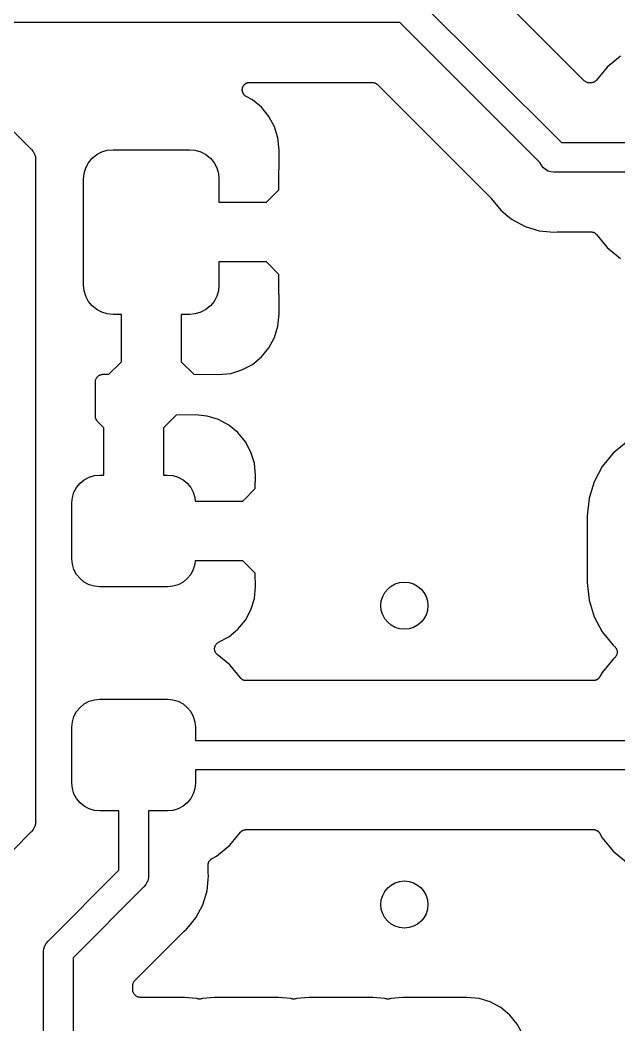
# Model space of a CAD drawing. Extents: x 1 to 139, y -76 to -1.
# Drawn here: x 50.08 to 55.16, y -61.98 to -53.44 of the extents above; entities that cross this region are included whole.
import ezdxf

# ---------------------------------------------------------------- set-up
doc = ezdxf.new("R2010")
doc.units = 0
doc.header["$MEASUREMENT"] = 0
doc.layers.add('BLACK', color=7, linetype='CONTINUOUS')

msp = doc.modelspace()

# ---------------------------------------------------------------- linework, layer by layer
at = {"layer": 'BLACK', "linetype": 'CONTINUOUS'}
for p, q in [((54.8676, -53.9584), (53.8258, -52.9166)), ((53.4467, -53.256), (54.6758, -54.485)), ((53.3022, -53.465), (22.9222, -53.465)), ((54.4934, -54.6562), (53.3022, -53.465)), ((55.177, -53.7506), (55.0636, -53.8436)), ((55.0636, -53.8436), (54.9732, -53.9538)), ((54.8721, -53.9621), (54.8676, -53.9584)), ((54.8766, -53.9659), (54.8721, -53.9621)), ((54.8769, -53.9661), (54.8766, -53.9659)), ((54.8772, -53.9663), (54.8769, -53.9661)), ((54.8824, -53.9691), (54.8772, -53.9663)), ((54.8875, -53.9719), (54.8824, -53.9691)), ((54.9534, -53.9699), (54.9508, -53.9709)), ((54.9562, -53.968), (54.9534, -53.9699)), ((54.9593, -53.9664), (54.9562, -53.968)), ((54.9614, -53.9646), (54.9593, -53.9664)), ((54.9638, -53.9631), (54.9614, -53.9646)), ((54.9662, -53.9607), (54.9638, -53.9631)), ((54.9689, -53.9586), (54.9662, -53.9607)), ((54.9706, -53.9564), (54.9689, -53.9586)), ((54.9726, -53.9545), (54.9706, -53.9564)), ((54.9732, -53.9538), (54.9726, -53.9545)), ((51.9625, -54.0361), (51.9629, -54.0329)), ((51.9628, -54.0391), (51.9625, -54.0361)), ((51.9628, -54.0421), (51.9628, -54.0391)), ((51.9634, -54.0452), (51.9628, -54.0421)), ((51.9629, -54.0297), (51.9635, -54.0267)), ((51.9629, -54.0329), (51.9629, -54.0297)), ((51.9636, -54.0484), (51.9634, -54.0452)), ((51.9635, -54.0267), (51.9638, -54.0237)), ((51.9645, -54.0513), (51.9636, -54.0484)), ((51.9638, -54.0237), (51.9648, -54.0207)), ((51.9651, -54.0543), (51.9645, -54.0513)), ((51.9648, -54.0207), (51.9654, -54.0176)), ((51.9662, -54.0572), (51.9651, -54.0543)), ((51.9654, -54.0176), (51.9666, -54.0148)), ((51.9666, -54.0148), (51.9675, -54.0119)), ((51.9675, -54.0119), (51.969, -54.0091)), ((51.969, -54.0091), (51.9702, -54.0062)), ((51.9702, -54.0062), (51.9719, -54.0037)), ((51.9719, -54.0037), (51.9734, -54.001)), ((51.9734, -54.001), (51.9754, -53.9985)), ((51.9754, -53.9985), (51.9772, -53.9959)), ((51.9772, -53.9959), (51.9793, -53.9938)), ((51.9793, -53.9938), (51.9813, -53.9914)), ((51.9813, -53.9914), (51.9837, -53.9894)), ((51.9837, -53.9894), (51.986, -53.9872)), ((51.986, -53.9872), (51.9885, -53.9855)), ((51.9885, -53.9855), (51.9909, -53.9836)), ((51.9909, -53.9836), (51.9937, -53.9821)), ((51.9937, -53.9821), (51.9963, -53.9804)), ((51.9963, -53.9804), (51.9991, -53.9792)), ((51.9991, -53.9792), (52.0018, -53.9778)), ((52.0018, -53.9778), (52.0049, -53.9769)), ((52.0049, -53.9769), (52.0078, -53.9757)), ((52.0078, -53.9757), (52.0108, -53.9751)), ((52.0108, -53.9751), (52.0137, -53.9742)), ((52.0137, -53.9742), (52.0168, -53.9739)), ((52.0168, -53.9739), (52.02, -53.9733)), ((52.02, -53.9733), (52.023, -53.9733)), ((52.023, -53.9733), (52.026, -53.973)), ((52.026, -53.973), (53.0655, -53.973)), ((53.0655, -53.973), (53.0657, -53.973)), ((53.0657, -53.973), (53.0657, -53.973)), ((53.0657, -53.973), (53.0657, -53.973)), ((53.0657, -53.973), (53.0664, -53.973)), ((53.0664, -53.973), (53.0722, -53.9737)), ((53.0722, -53.9737), (53.0781, -53.9743)), ((53.0781, -53.9743), (53.0784, -53.9744)), ((53.0784, -53.9744), (53.0787, -53.9744)), ((53.0787, -53.9744), (53.0843, -53.9762)), ((53.0843, -53.9762), (53.0899, -53.9779)), ((53.0899, -53.9779), (53.0902, -53.978)), ((53.0902, -53.978), (53.0905, -53.9781)), ((53.0905, -53.9781), (53.0956, -53.9809)), ((53.0956, -53.9809), (53.1008, -53.9837)), ((53.1008, -53.9837), (53.1011, -53.9839)), ((53.1011, -53.9839), (53.1014, -53.9841)), ((53.1014, -53.9841), (53.1059, -53.9879)), ((53.1059, -53.9879), (53.1104, -53.9916)), ((53.1104, -53.9916), (54.0741, -54.9553)), ((54.8878, -53.972), (54.8875, -53.9719)), ((54.8881, -53.9721), (54.8878, -53.972)), ((54.8937, -53.9738), (54.8881, -53.9721)), ((54.8993, -53.9756), (54.8937, -53.9738)), ((54.8996, -53.9756), (54.8993, -53.9756)), ((54.8999, -53.9757), (54.8996, -53.9756)), ((54.9058, -53.9763), (54.8999, -53.9757)), ((54.9116, -53.977), (54.9058, -53.9763)), ((54.9123, -53.977), (54.9116, -53.977)), ((54.9125, -53.977), (54.9123, -53.977)), ((54.9123, -53.977), (54.9123, -53.977)), ((54.9123, -53.977), (54.9123, -53.977)), ((54.9241, -53.977), (54.9125, -53.977)), ((54.9269, -53.9767), (54.9241, -53.977)), ((54.9297, -53.9768), (54.9269, -53.9767)), ((54.933, -53.9761), (54.9297, -53.9768)), ((54.9364, -53.9758), (54.933, -53.9761)), ((54.9391, -53.975), (54.9364, -53.9758)), ((54.9419, -53.9745), (54.9391, -53.975)), ((54.945, -53.9732), (54.9419, -53.9745)), ((54.9483, -53.9722), (54.945, -53.9732)), ((54.9508, -53.9709), (54.9483, -53.9722)), ((51.9671, -54.0603), (51.9662, -54.0572)), ((51.9685, -54.063), (51.9671, -54.0603)), ((51.9697, -54.0658), (51.9685, -54.063)), ((51.9714, -54.0685), (51.9697, -54.0658)), ((51.9729, -54.0713), (51.9714, -54.0685)), ((51.9748, -54.0736), (51.9729, -54.0713)), ((51.9764, -54.0762), (51.9748, -54.0736)), ((51.9787, -54.0784), (51.9764, -54.0762)), ((51.9806, -54.0809), (51.9787, -54.0784)), ((51.983, -54.0829), (51.9806, -54.0809)), ((51.9851, -54.0851), (51.983, -54.0829)), ((51.9877, -54.0869), (51.9851, -54.0851)), ((51.9901, -54.0889), (51.9877, -54.0869)), ((51.9928, -54.0904), (51.9901, -54.0889)), ((51.9953, -54.0921), (51.9928, -54.0904)), ((51.9961, -54.0925), (51.9953, -54.0921)), ((52.0486, -54.1206), (51.9961, -54.0925)), ((52.1259, -54.1841), (52.0486, -54.1206)), ((49.7993, -54.1705), (50.1665, -54.5376)), ((52.1894, -54.2614), (52.1259, -54.1841)), ((52.2366, -54.3497), (52.1894, -54.2614)), ((52.2657, -54.4454), (52.2366, -54.3497)), ((52.2757, -54.5479), (52.2657, -54.4454)), ((50.1665, -54.5376), (50.1712, -54.5415)), ((50.1712, -54.5415), (50.1751, -54.5462)), ((50.1751, -54.5462), (50.1751, -54.5462)), ((50.1751, -54.5462), (50.1835, -54.5565)), ((50.1835, -54.5565), (50.1868, -54.5605)), ((50.1868, -54.5605), (50.1984, -54.5822)), ((50.7261, -54.5871), (50.7693, -54.564)), ((50.7693, -54.564), (50.8162, -54.5498)), ((50.8162, -54.5498), (50.865, -54.545)), ((50.865, -54.545), (51.515, -54.545)), ((51.515, -54.545), (51.5638, -54.5498)), ((51.5638, -54.5498), (51.6107, -54.564)), ((51.6107, -54.564), (51.6539, -54.5871)), ((52.2732, -54.8851), (52.2757, -54.5479)), ((54.6758, -54.485), (55.355, -54.485)), ((50.1984, -54.5822), (50.2056, -54.6058)), ((50.2056, -54.6058), (50.2074, -54.6242)), ((50.2074, -54.6242), (50.2074, -54.6242)), ((50.2074, -54.6242), (50.208, -54.6303)), ((50.208, -54.6303), (50.2074, -54.6364)), ((50.2074, -54.6364), (50.2074, -60.2465)), ((50.6571, -54.6561), (50.6882, -54.6182)), ((50.6882, -54.6182), (50.7261, -54.5871)), ((51.6539, -54.5871), (51.6918, -54.6182)), ((51.6918, -54.6182), (51.7229, -54.6561)), ((50.6198, -54.7462), (50.634, -54.6993)), ((50.634, -54.6993), (50.6571, -54.6561)), ((51.7229, -54.6561), (51.746, -54.6993)), ((51.746, -54.6993), (51.7602, -54.7462)), ((54.494, -54.6581), (54.4934, -54.6562)), ((54.5013, -54.6719), (54.494, -54.6581)), ((54.5056, -54.6798), (54.5013, -54.6719)), ((54.5212, -54.6988), (54.5056, -54.6798)), ((54.5402, -54.7144), (54.5212, -54.6988)), ((54.5619, -54.726), (54.5402, -54.7144)), ((54.5855, -54.7332), (54.5619, -54.726)), ((54.61, -54.7356), (54.5855, -54.7332)), ((54.6161, -54.735), (54.61, -54.7356)), ((55.355, -54.735), (54.6161, -54.735)), ((50.615, -54.795), (50.6198, -54.7462)), ((50.615, -55.695), (50.615, -54.795)), ((51.7602, -54.7462), (51.765, -54.795)), ((51.765, -54.795), (51.765, -54.991)), ((52.1673, -54.991), (52.2732, -54.8851)), ((51.765, -54.991), (52.1673, -54.991)), ((54.0741, -54.9553), (54.0748, -54.956)), ((54.0748, -54.956), (54.0764, -54.9581)), ((54.0764, -54.9581), (54.0783, -54.9599)), ((54.0783, -54.9599), (54.1602, -55.0598)), ((54.1602, -55.0598), (54.2203, -55.1091)), ((54.2203, -55.1091), (54.2566, -55.1389)), ((54.2566, -55.1389), (54.3666, -55.1976)), ((54.3666, -55.1976), (54.4859, -55.2338)), ((54.4859, -55.2338), (54.61, -55.2461)), ((54.61, -55.2461), (54.638, -55.2433)), ((54.638, -55.2433), (54.6389, -55.2432)), ((54.6389, -55.2432), (54.6415, -55.2433)), ((54.6415, -55.2433), (54.6442, -55.243)), ((54.6442, -55.243), (54.9241, -55.243)), ((54.9241, -55.243), (54.925, -55.243)), ((54.925, -55.243), (54.9278, -55.2433)), ((54.9278, -55.2433), (54.9306, -55.2433)), ((54.9306, -55.2433), (54.9339, -55.244)), ((54.9339, -55.244), (54.9373, -55.2444)), ((54.9373, -55.2444), (54.94, -55.2452)), ((54.94, -55.2452), (54.9427, -55.2458)), ((54.9427, -55.2458), (54.9459, -55.2471)), ((54.9459, -55.2471), (54.9491, -55.2481)), ((54.9491, -55.2481), (54.9516, -55.2495)), ((54.9516, -55.2495), (54.9541, -55.2505)), ((54.9541, -55.2505), (54.957, -55.2525)), ((54.957, -55.2525), (54.96, -55.2541)), ((54.96, -55.2541), (54.9621, -55.2559)), ((54.9621, -55.2559), (54.9644, -55.2574)), ((54.9644, -55.2574), (54.9669, -55.2599)), ((54.9669, -55.2599), (54.9695, -55.2621)), ((54.9695, -55.2621), (54.9712, -55.2642)), ((54.9712, -55.2642), (54.9732, -55.2662)), ((54.9732, -55.2662), (55.0636, -55.3764)), ((55.0636, -55.3764), (55.177, -55.4694)), ((51.765, -55.499), (51.765, -55.695)), ((52.1673, -55.499), (51.765, -55.499)), ((52.2732, -55.6049), (52.1673, -55.499)), ((52.2757, -55.9421), (52.2732, -55.6049)), ((50.6198, -55.7438), (50.615, -55.695)), ((50.634, -55.7907), (50.6198, -55.7438)), ((51.7602, -55.7438), (51.746, -55.7907)), ((51.765, -55.695), (51.7602, -55.7438)), ((50.6571, -55.8339), (50.634, -55.7907)), ((50.6882, -55.8718), (50.6571, -55.8339)), ((51.7229, -55.8339), (51.6918, -55.8718)), ((51.746, -55.7907), (51.7229, -55.8339)), ((50.7261, -55.9029), (50.6882, -55.8718)), ((50.7693, -55.926), (50.7261, -55.9029)), ((50.8162, -55.9402), (50.7693, -55.926)), ((51.6107, -55.926), (51.5638, -55.9402)), ((51.6539, -55.9029), (51.6107, -55.926)), ((51.6918, -55.8718), (51.6539, -55.9029)), ((50.865, -55.945), (50.8162, -55.9402)), ((50.936, -55.945), (50.865, -55.945)), ((50.936, -56.3473), (50.936, -55.945)), ((51.515, -55.945), (51.444, -55.945)), ((51.444, -55.945), (51.444, -56.3473)), ((51.5638, -55.9402), (51.515, -55.945)), ((52.2657, -56.0446), (52.2757, -55.9421)), ((52.2366, -56.1403), (52.2657, -56.0446)), ((52.1894, -56.2286), (52.2366, -56.1403)), ((52.1259, -56.3059), (52.1894, -56.2286)), ((50.83, -56.4533), (50.936, -56.3473)), ((51.444, -56.3473), (51.55, -56.4533)), ((52.0486, -56.3694), (52.1259, -56.3059)), ((51.7622, -56.4557), (51.8646, -56.4457)), ((51.8646, -56.4457), (51.9603, -56.4166)), ((51.9603, -56.4166), (52.0486, -56.3694)), ((50.7154, -56.5165), (50.716, -56.5109)), ((50.7154, -56.5174), (50.7154, -56.5165)), ((50.7154, -56.8108), (50.7154, -56.5174)), ((50.716, -56.5109), (50.7166, -56.5053)), ((50.7166, -56.5053), (50.7167, -56.5048)), ((50.7167, -56.5048), (50.7168, -56.5042)), ((50.7168, -56.5042), (50.7185, -56.4989)), ((50.7185, -56.4989), (50.7201, -56.4935)), ((50.7201, -56.4935), (50.7204, -56.4929)), ((50.7204, -56.4929), (50.7205, -56.4924)), ((50.7205, -56.4924), (50.7232, -56.4875)), ((50.7232, -56.4875), (50.7259, -56.4825)), ((50.7259, -56.4825), (50.7262, -56.482)), ((50.7262, -56.482), (50.7265, -56.4815)), ((50.7265, -56.4815), (50.7301, -56.4772)), ((50.7301, -56.4772), (50.7336, -56.4728)), ((50.7336, -56.4728), (50.7341, -56.4725)), ((50.7341, -56.4725), (50.7345, -56.472)), ((50.7345, -56.472), (50.7389, -56.4685)), ((50.7389, -56.4685), (50.7432, -56.4649)), ((50.7432, -56.4649), (50.7437, -56.4646)), ((50.7437, -56.4646), (50.7441, -56.4643)), ((50.7441, -56.4643), (50.7491, -56.4616)), ((50.7491, -56.4616), (50.754, -56.459)), ((50.754, -56.459), (50.7546, -56.4588)), ((50.7546, -56.4588), (50.7551, -56.4585)), ((50.7551, -56.4585), (50.7605, -56.4569)), ((50.7605, -56.4569), (50.7659, -56.4552)), ((50.7659, -56.4552), (50.7664, -56.4552)), ((50.7664, -56.4552), (50.767, -56.455)), ((50.767, -56.455), (50.7726, -56.4545)), ((50.7726, -56.4545), (50.7782, -56.4539)), ((50.7782, -56.4539), (50.83, -56.4533)), ((51.55, -56.4533), (51.7622, -56.4557)), ((50.716, -56.8166), (50.7154, -56.8108)), ((50.7165, -56.8225), (50.716, -56.8166)), ((50.7166, -56.8228), (50.7165, -56.8225)), ((50.7166, -56.8231), (50.7166, -56.8228)), ((50.7183, -56.8287), (50.7166, -56.8231)), ((50.7199, -56.8344), (50.7183, -56.8287)), ((50.7201, -56.8347), (50.7199, -56.8344)), ((50.7202, -56.835), (50.7201, -56.8347)), ((50.7229, -56.8401), (50.7202, -56.835)), ((50.7256, -56.8454), (50.7229, -56.8401)), ((50.7259, -56.8456), (50.7256, -56.8454)), ((50.726, -56.8459), (50.7259, -56.8456)), ((50.7297, -56.8504), (50.726, -56.8459)), ((50.7334, -56.855), (50.7297, -56.8504)), ((50.7338, -56.8555), (50.7334, -56.855)), ((50.7339, -56.8555), (50.7338, -56.8555)), ((50.7338, -56.8555), (50.7338, -56.8555)), ((50.734, -56.8557), (50.7339, -56.8555)), ((50.786, -56.9077), (50.734, -56.8557)), ((51.4001, -56.8016), (51.294, -56.9077)), ((51.5623, -56.7993), (51.4001, -56.8016)), ((51.6646, -56.8093), (51.5623, -56.7993)), ((51.7603, -56.8384), (51.6646, -56.8093)), ((51.8486, -56.8856), (51.7603, -56.8384)), ((50.786, -57.31), (50.786, -56.9077)), ((51.294, -56.9077), (51.294, -57.31)), ((51.9259, -56.9491), (51.8486, -56.8856)), ((51.9894, -57.0264), (51.9259, -56.9491)), ((52.0366, -57.1147), (51.9894, -57.0264)), ((55.227, -57.0306), (55.1136, -57.1236)), ((52.0656, -57.2104), (52.0366, -57.1147)), ((55.1136, -57.1236), (55.0206, -57.237)), ((52.0757, -57.3125), (52.0656, -57.2104)), ((55.0206, -57.237), (54.9515, -57.3663)), ((50.555, -57.4156), (50.5846, -57.3796)), ((50.5846, -57.3796), (50.6206, -57.35)), ((50.6206, -57.35), (50.6616, -57.3281)), ((50.6616, -57.3281), (50.7062, -57.3146)), ((50.7062, -57.3146), (50.7525, -57.31)), ((50.7525, -57.31), (50.786, -57.31)), ((51.294, -57.31), (51.3275, -57.31)), ((51.3275, -57.31), (51.3738, -57.3146)), ((51.3738, -57.3146), (51.4184, -57.3281)), ((51.4184, -57.3281), (51.4594, -57.35)), ((51.4594, -57.35), (51.4954, -57.3796)), ((51.4954, -57.3796), (51.525, -57.4156)), ((52.0735, -57.4248), (52.0757, -57.3125)), ((54.9515, -57.3663), (54.9089, -57.5066)), ((50.5196, -57.5012), (50.5331, -57.4566)), ((50.5331, -57.4566), (50.555, -57.4156)), ((51.525, -57.4156), (51.5469, -57.4566)), ((51.5469, -57.4566), (51.5604, -57.5012)), ((51.9673, -57.531), (52.0735, -57.4248)), ((50.515, -57.5475), (50.5196, -57.5012)), ((50.515, -58.0225), (50.515, -57.5475)), ((51.5604, -57.5012), (51.5634, -57.531)), ((51.5634, -57.531), (51.9673, -57.531)), ((54.9089, -57.5066), (54.8942, -57.6556)), ((54.8942, -57.6556), (54.8942, -58.2244)), ((50.5196, -58.0688), (50.515, -58.0225)), ((50.5331, -58.1134), (50.5196, -58.0688)), ((51.5604, -58.0688), (51.5469, -58.1134)), ((51.5634, -58.039), (51.5604, -58.0688)), ((51.9673, -58.039), (51.5634, -58.039)), ((52.0735, -58.1452), (51.9673, -58.039)), ((50.555, -58.1544), (50.5331, -58.1134)), ((50.5846, -58.1904), (50.555, -58.1544)), ((51.525, -58.1544), (51.4954, -58.1904)), ((51.5469, -58.1134), (51.525, -58.1544)), ((52.0757, -58.2575), (52.0735, -58.1452)), ((50.6206, -58.22), (50.5846, -58.1904)), ((50.6616, -58.2419), (50.6206, -58.22)), ((51.4594, -58.22), (51.4184, -58.2419)), ((51.4954, -58.1904), (51.4594, -58.22)), ((54.8942, -58.2244), (54.9089, -58.3734)), ((50.7062, -58.2554), (50.6616, -58.2419)), ((50.7525, -58.26), (50.7062, -58.2554)), ((51.3275, -58.26), (50.7525, -58.26)), ((51.3738, -58.2554), (51.3275, -58.26)), ((51.4184, -58.2419), (51.3738, -58.2554)), ((52.0656, -58.3596), (52.0757, -58.2575)), ((52.0366, -58.4553), (52.0656, -58.3596)), ((54.9089, -58.3734), (54.9515, -58.5137)), ((51.9894, -58.5436), (52.0366, -58.4553)), ((51.9259, -58.6209), (51.9894, -58.5436)), ((54.9515, -58.5137), (55.0206, -58.643)), ((51.8486, -58.6844), (51.9259, -58.6209)), ((55.0206, -58.643), (55.1136, -58.7564)), ((51.7348, -58.7571), (51.7382, -58.7521)), ((51.7382, -58.7521), (51.7415, -58.7471)), ((51.7415, -58.7471), (51.7417, -58.747)), ((51.7417, -58.747), (51.7418, -58.7468)), ((51.7418, -58.7468), (51.746, -58.7427)), ((51.746, -58.7427), (51.7503, -58.7383)), ((51.7503, -58.7383), (51.7505, -58.7382)), ((51.7505, -58.7382), (51.7506, -58.7381)), ((51.7506, -58.7381), (51.7555, -58.7349)), ((51.7555, -58.7349), (51.7606, -58.7314)), ((51.7606, -58.7314), (51.8486, -58.6844)), ((51.7273, -58.793), (51.7274, -58.7869)), ((51.7273, -58.7932), (51.7273, -58.793)), ((51.7273, -58.7933), (51.7273, -58.7932)), ((51.7285, -58.7992), (51.7273, -58.7933)), ((51.7274, -58.7806), (51.7287, -58.7747)), ((51.7274, -58.7808), (51.7274, -58.7806)), ((51.7274, -58.7809), (51.7274, -58.7808)), ((51.7274, -58.7869), (51.7274, -58.7809)), ((51.7296, -58.8052), (51.7285, -58.7992)), ((51.7287, -58.7747), (51.7299, -58.7688)), ((51.7297, -58.8053), (51.7296, -58.8052)), ((51.7297, -58.8055), (51.7297, -58.8053)), ((51.7319, -58.811), (51.7297, -58.8055)), ((51.7299, -58.7687), (51.73, -58.7685)), ((51.7299, -58.7688), (51.7299, -58.7687)), ((51.73, -58.7685), (51.7323, -58.7629)), ((51.7342, -58.8167), (51.7319, -58.811)), ((51.7323, -58.7629), (51.7346, -58.7574)), ((51.7343, -58.8168), (51.7342, -58.8167)), ((51.7344, -58.817), (51.7343, -58.8168)), ((51.7377, -58.822), (51.7344, -58.817)), ((51.7346, -58.7574), (51.7347, -58.7572)), ((51.7347, -58.7572), (51.7348, -58.7571)), ((51.741, -58.8271), (51.7377, -58.822)), ((51.7411, -58.8272), (51.741, -58.8271)), ((51.7412, -58.8273), (51.7411, -58.8272)), ((51.7454, -58.8316), (51.7412, -58.8273)), ((51.7496, -58.836), (51.7454, -58.8316)), ((51.7498, -58.8362), (51.7496, -58.836)), ((51.7499, -58.8362), (51.7498, -58.8362)), ((51.7503, -58.8365), (51.7499, -58.8362)), ((51.7499, -58.8362), (51.7499, -58.8362)), ((51.8564, -58.9236), (51.7503, -58.8365)), ((55.1136, -58.7564), (55.1252, -58.7659)), ((55.1252, -58.7659), (55.1256, -58.7662)), ((55.1256, -58.7662), (55.1256, -58.7662)), ((55.1256, -58.7662), (55.1256, -58.7662)), ((55.1256, -58.7662), (55.1259, -58.7665)), ((55.1259, -58.7665), (55.1301, -58.7708)), ((55.1301, -58.7708), (55.1343, -58.7751)), ((55.1343, -58.7751), (55.1344, -58.7752)), ((55.1344, -58.7752), (55.1345, -58.7754)), ((55.1345, -58.7754), (55.1378, -58.7803)), ((55.1378, -58.7803), (55.1411, -58.7854)), ((55.1411, -58.7854), (55.1412, -58.7856)), ((55.1412, -58.7856), (55.1413, -58.7858)), ((55.1413, -58.7858), (55.1435, -58.7913)), ((55.1455, -58.834), (55.1432, -58.8395)), ((55.1435, -58.7913), (55.1458, -58.7969)), ((55.1456, -58.8338), (55.1455, -58.834)), ((55.1457, -58.8336), (55.1456, -58.8338)), ((55.1468, -58.8278), (55.1457, -58.8336)), ((55.1458, -58.7969), (55.1458, -58.7971)), ((55.1458, -58.7971), (55.1459, -58.7973)), ((55.1459, -58.7973), (55.147, -58.8031)), ((55.1481, -58.8218), (55.1468, -58.8278)), ((55.147, -58.8031), (55.1482, -58.8091)), ((55.1482, -58.8094), (55.1481, -58.8155)), ((55.1481, -58.8155), (55.1481, -58.8214)), ((55.1481, -58.8214), (55.1481, -58.8216)), ((55.1481, -58.8216), (55.1481, -58.8218)), ((55.1482, -58.8091), (55.1482, -58.8092)), ((55.1482, -58.8092), (55.1482, -58.8094)), ((55.1136, -58.8736), (55.0206, -58.987)), ((55.1252, -58.8641), (55.1136, -58.8736)), ((55.1295, -58.8598), (55.1252, -58.8641)), ((55.1337, -58.8556), (55.1295, -58.8598)), ((55.1339, -58.8555), (55.1337, -58.8556)), ((55.134, -58.8553), (55.1339, -58.8555)), ((55.1374, -58.8503), (55.134, -58.8553)), ((55.1407, -58.8454), (55.1374, -58.8503)), ((55.1408, -58.8452), (55.1407, -58.8454)), ((55.1409, -58.845), (55.1408, -58.8452)), ((55.1432, -58.8395), (55.1409, -58.845)), ((51.9468, -59.0338), (51.8564, -58.9236)), ((55.0206, -58.987), (55.0011, -59.0234)), ((51.9488, -59.0358), (51.9468, -59.0338)), ((51.9505, -59.0379), (51.9488, -59.0358)), ((51.9531, -59.0401), (51.9505, -59.0379)), ((51.9556, -59.0426), (51.9531, -59.0401)), ((51.9579, -59.0441), (51.9556, -59.0426)), ((51.96, -59.0459), (51.9579, -59.0441)), ((51.963, -59.0475), (51.96, -59.0459)), ((51.9659, -59.0495), (51.963, -59.0475)), ((51.9684, -59.0505), (51.9659, -59.0495)), ((51.9709, -59.0519), (51.9684, -59.0505)), ((51.9741, -59.0529), (51.9709, -59.0519)), ((51.9773, -59.0542), (51.9741, -59.0529)), ((51.98, -59.0548), (51.9773, -59.0542)), ((51.9827, -59.0556), (51.98, -59.0548)), ((51.9861, -59.056), (51.9827, -59.0556)), ((51.9894, -59.0567), (51.9861, -59.056)), ((51.9922, -59.0567), (51.9894, -59.0567)), ((51.995, -59.057), (51.9922, -59.0567)), ((51.9959, -59.057), (51.995, -59.057)), ((54.9451, -59.057), (51.9959, -59.057)), ((54.9479, -59.0567), (54.9451, -59.057)), ((54.9507, -59.0568), (54.9479, -59.0567)), ((54.954, -59.0561), (54.9507, -59.0568)), ((54.9574, -59.0558), (54.954, -59.0561)), ((54.9601, -59.055), (54.9574, -59.0558)), ((54.9629, -59.0545), (54.9601, -59.055)), ((54.966, -59.0532), (54.9629, -59.0545)), ((54.9693, -59.0522), (54.966, -59.0532)), ((54.9718, -59.0509), (54.9693, -59.0522)), ((54.9744, -59.0498), (54.9718, -59.0509)), ((54.9772, -59.048), (54.9744, -59.0498)), ((54.9802, -59.0464), (54.9772, -59.048)), ((54.9824, -59.0446), (54.9802, -59.0464)), ((54.9848, -59.0431), (54.9824, -59.0446)), ((54.9872, -59.0407), (54.9848, -59.0431)), ((54.9898, -59.0386), (54.9872, -59.0407)), ((54.9916, -59.0364), (54.9898, -59.0386)), ((54.9937, -59.0344), (54.9916, -59.0364)), ((54.9956, -59.0316), (54.9937, -59.0344)), ((54.9977, -59.029), (54.9956, -59.0316)), ((54.9991, -59.0265), (54.9977, -59.029)), ((55.0007, -59.0242), (54.9991, -59.0265)), ((55.0011, -59.0234), (55.0007, -59.0242)), ((50.5846, -59.2846), (50.6206, -59.255)), ((50.6206, -59.255), (50.6616, -59.2331)), ((50.6616, -59.2331), (50.7062, -59.2196)), ((50.7062, -59.2196), (50.7525, -59.215)), ((50.7525, -59.215), (51.3275, -59.215)), ((51.3275, -59.215), (51.3738, -59.2196)), ((51.3738, -59.2196), (51.4184, -59.2331)), ((51.4184, -59.2331), (51.4594, -59.255)), ((51.4594, -59.255), (51.4954, -59.2846)), ((50.5331, -59.3616), (50.555, -59.3206)), ((50.555, -59.3206), (50.5846, -59.2846)), ((51.4954, -59.2846), (51.525, -59.3206)), ((51.525, -59.3206), (51.5469, -59.3616)), ((50.515, -59.4525), (50.5196, -59.4062)), ((50.5196, -59.4062), (50.5331, -59.3616)), ((51.5469, -59.3616), (51.5604, -59.4062)), ((51.5604, -59.4062), (51.565, -59.4525)), ((50.515, -59.9275), (50.515, -59.4525)), ((51.565, -59.4525), (51.565, -59.565)), ((51.565, -59.565), (55.405, -59.565)), ((55.405, -59.815), (51.565, -59.815)), ((51.565, -59.815), (51.565, -59.9275)), ((50.5196, -59.9738), (50.515, -59.9275)), ((51.565, -59.9275), (51.5604, -59.9738)), ((50.5331, -60.0184), (50.5196, -59.9738)), ((50.555, -60.0594), (50.5331, -60.0184)), ((51.5469, -60.0184), (51.525, -60.0594)), ((51.5604, -59.9738), (51.5469, -60.0184)), ((50.5846, -60.0954), (50.555, -60.0594)), ((50.6206, -60.125), (50.5846, -60.0954)), ((51.4954, -60.0954), (51.4594, -60.125)), ((51.525, -60.0594), (51.4954, -60.0954)), ((50.6616, -60.1469), (50.6206, -60.125)), ((50.7062, -60.1604), (50.6616, -60.1469)), ((50.7525, -60.165), (50.7062, -60.1604)), ((50.915, -60.165), (50.7525, -60.165)), ((50.915, -60.6682), (50.915, -60.165)), ((51.3275, -60.165), (51.165, -60.165)), ((51.165, -60.165), (51.165, -60.7139)), ((51.3738, -60.1604), (51.3275, -60.165)), ((51.4184, -60.1469), (51.3738, -60.1604)), ((51.4594, -60.125), (51.4184, -60.1469)), ((50.2056, -60.2771), (50.1999, -60.296)), ((50.2074, -60.2587), (50.2056, -60.2771)), ((50.2074, -60.2465), (50.208, -60.2526)), ((50.208, -60.2526), (50.2074, -60.2587)), ((50.2074, -60.2587), (50.2074, -60.2587)), ((50.1665, -60.3453), (49.725, -60.7868)), ((50.1712, -60.3414), (50.1665, -60.3453)), ((50.1751, -60.3367), (50.1712, -60.3414)), ((50.1868, -60.3224), (50.1751, -60.3367)), ((50.1751, -60.3367), (50.1751, -60.3367)), ((50.1984, -60.3007), (50.1868, -60.3224)), ((50.1999, -60.296), (50.1984, -60.3007)), ((51.8564, -60.4564), (51.9468, -60.3462)), ((51.9468, -60.3462), (51.9474, -60.3455)), ((51.9474, -60.3455), (51.9494, -60.3436)), ((51.9494, -60.3436), (51.9511, -60.3414)), ((51.9511, -60.3414), (51.9538, -60.3393)), ((51.9538, -60.3393), (51.9562, -60.3369)), ((51.9562, -60.3369), (51.9586, -60.3354)), ((51.9586, -60.3354), (51.9607, -60.3336)), ((51.9607, -60.3336), (51.9638, -60.332)), ((51.9638, -60.332), (51.9666, -60.3301)), ((51.9666, -60.3301), (51.9692, -60.3291)), ((51.9692, -60.3291), (51.9717, -60.3278)), ((51.9717, -60.3278), (51.975, -60.3268)), ((51.975, -60.3268), (51.9781, -60.3255)), ((51.9781, -60.3255), (51.9809, -60.325)), ((51.9809, -60.325), (51.9836, -60.3242)), ((51.9836, -60.3242), (51.987, -60.3239)), ((51.987, -60.3239), (51.9903, -60.3232)), ((51.9903, -60.3232), (51.9931, -60.3233)), ((51.9931, -60.3233), (51.9959, -60.323)), ((51.9959, -60.323), (54.9451, -60.323)), ((54.9451, -60.323), (54.946, -60.323)), ((54.946, -60.323), (54.9488, -60.3233)), ((54.9488, -60.3233), (54.9516, -60.3233)), ((54.9516, -60.3233), (54.9549, -60.324)), ((54.9549, -60.324), (54.9583, -60.3244)), ((54.9583, -60.3244), (54.961, -60.3252)), ((54.961, -60.3252), (54.9637, -60.3258)), ((54.9637, -60.3258), (54.9669, -60.3271)), ((54.9669, -60.3271), (54.9701, -60.3281)), ((54.9701, -60.3281), (54.9726, -60.3295)), ((54.9726, -60.3295), (54.9752, -60.3306)), ((54.9752, -60.3306), (54.978, -60.3325)), ((54.978, -60.3325), (54.981, -60.3341)), ((54.981, -60.3341), (54.9831, -60.3359)), ((54.9831, -60.3359), (54.9855, -60.3375)), ((54.9855, -60.3375), (54.9879, -60.3399)), ((54.9879, -60.3399), (54.9905, -60.3421)), ((54.9905, -60.3421), (54.9922, -60.3443)), ((54.9922, -60.3443), (54.9942, -60.3463)), ((54.9942, -60.3463), (54.9961, -60.3491)), ((54.9961, -60.3491), (54.9982, -60.3517)), ((54.9982, -60.3517), (54.9995, -60.3542)), ((54.9995, -60.3542), (55.0011, -60.3566)), ((55.0011, -60.3566), (55.0206, -60.393)), ((51.743, -60.5494), (51.8564, -60.4564)), ((55.0206, -60.393), (55.1136, -60.5064)), ((55.1136, -60.5064), (55.227, -60.5994)), ((51.673, -60.624), (51.6733, -60.6212)), ((51.673, -60.6249), (51.673, -60.624)), ((51.673, -60.6858), (51.673, -60.6249)), ((51.6733, -60.6184), (51.674, -60.6151)), ((51.6733, -60.6212), (51.6733, -60.6184)), ((51.674, -60.6151), (51.6744, -60.6117)), ((51.6744, -60.6117), (51.6752, -60.609)), ((51.6752, -60.609), (51.6758, -60.6063)), ((51.6758, -60.6063), (51.6771, -60.6031)), ((51.6771, -60.6031), (51.6781, -60.5999)), ((51.6781, -60.5999), (51.6795, -60.5974)), ((51.6795, -60.5974), (51.6806, -60.5948)), ((51.6806, -60.5948), (51.6825, -60.592)), ((51.6825, -60.592), (51.6841, -60.589)), ((51.6841, -60.589), (51.6859, -60.5869)), ((51.6859, -60.5869), (51.6875, -60.5845)), ((51.6875, -60.5845), (51.6899, -60.5821)), ((51.6899, -60.5821), (51.6921, -60.5795)), ((51.6921, -60.5795), (51.6943, -60.5778)), ((51.6943, -60.5778), (51.6963, -60.5758)), ((51.6963, -60.5758), (51.6991, -60.5739)), ((51.6991, -60.5739), (51.7017, -60.5718)), ((51.7017, -60.5718), (51.7042, -60.5705)), ((51.7042, -60.5705), (51.7066, -60.5689)), ((51.7066, -60.5689), (51.743, -60.5494)), ((50.316, -61.2673), (50.915, -60.6682)), ((51.165, -60.7139), (51.1656, -60.72)), ((51.6733, -60.6884), (51.673, -60.6858)), ((51.6732, -60.6911), (51.6733, -60.6884)), ((51.6733, -60.692), (51.6732, -60.6911)), ((51.6761, -60.72), (51.6733, -60.692)), ((51.1444, -60.7898), (51.1332, -60.8035)), ((51.156, -60.7681), (51.1444, -60.7898)), ((51.1566, -60.7663), (51.156, -60.7681)), ((51.1632, -60.7445), (51.1566, -60.7663)), ((51.165, -60.7261), (51.1632, -60.7445)), ((51.1656, -60.72), (51.165, -60.7261)), ((51.165, -60.7261), (51.165, -60.7261)), ((51.6638, -60.8441), (51.6733, -60.748)), ((51.6733, -60.748), (51.6761, -60.72)), ((51.6733, -60.748), (51.6733, -60.748)), ((51.1241, -60.8127), (50.525, -61.4118)), ((51.1288, -60.8088), (51.1241, -60.8127)), ((51.1332, -60.8035), (51.1288, -60.8088)), ((51.6276, -60.9634), (51.6638, -60.8441)), ((51.5689, -61.0734), (51.6276, -60.9634)), ((51.5076, -61.148), (51.5437, -61.104)), ((51.5437, -61.104), (51.5438, -61.104)), ((51.5438, -61.104), (51.5689, -61.0734)), ((51.0516, -61.6036), (51.4634, -61.1918)), ((51.4634, -61.1918), (51.464, -61.1912)), ((51.464, -61.1912), (51.4661, -61.1895)), ((51.4661, -61.1895), (51.468, -61.1876)), ((51.468, -61.1876), (51.4898, -61.1698)), ((51.4898, -61.1698), (51.5076, -61.148)), ((51.5076, -61.148), (51.5076, -61.148)), ((50.2768, -61.3355), (50.284, -61.3119)), ((50.284, -61.3119), (50.2956, -61.2902)), ((50.2956, -61.2902), (50.3073, -61.2759)), ((50.3073, -61.2759), (50.3112, -61.2712)), ((50.3073, -61.2759), (50.3073, -61.2759)), ((50.3112, -61.2712), (50.316, -61.2673)), ((50.2744, -61.36), (50.2768, -61.3355)), ((50.275, -61.3661), (50.2744, -61.36)), ((50.275, -62.26), (50.275, -61.3661)), ((50.525, -61.4118), (50.525, -62.26)), ((51.033, -61.6476), (51.0337, -61.6418)), ((51.033, -61.6483), (51.033, -61.6476)), ((51.033, -61.6485), (51.033, -61.6483)), ((51.033, -61.6483), (51.033, -61.6483)), ((51.033, -61.6483), (51.033, -61.6483)), ((51.033, -61.6857), (51.033, -61.6485)), ((51.0337, -61.6418), (51.0343, -61.6359)), ((51.0343, -61.6359), (51.0344, -61.6356)), ((51.0344, -61.6353), (51.0362, -61.6297)), ((51.0344, -61.6356), (51.0344, -61.6353)), ((51.0362, -61.6297), (51.0379, -61.6241)), ((51.0379, -61.6241), (51.038, -61.6238)), ((51.038, -61.6238), (51.0381, -61.6235)), ((51.0381, -61.6235), (51.0409, -61.6184)), ((51.0409, -61.6184), (51.0437, -61.6132)), ((51.0437, -61.6132), (51.0439, -61.6129)), ((51.0439, -61.6129), (51.0441, -61.6126)), ((51.0441, -61.6126), (51.0479, -61.6081)), ((51.0479, -61.6081), (51.0516, -61.6036)), ((51.0336, -61.6918), (51.033, -61.6857)), ((51.0341, -61.6976), (51.0336, -61.6918)), ((51.0342, -61.6978), (51.0341, -61.6976)), ((51.0342, -61.6981), (51.0342, -61.6978)), ((51.036, -61.7038), (51.0342, -61.6981)), ((51.0376, -61.7095), (51.036, -61.7038)), ((51.0377, -61.7097), (51.0376, -61.7095)), ((51.0378, -61.7099), (51.0377, -61.7097)), ((51.0406, -61.7151), (51.0378, -61.7099)), ((51.0434, -61.7205), (51.0406, -61.7151)), ((51.0435, -61.7207), (51.0434, -61.7205)), ((51.0436, -61.7209), (51.0435, -61.7207)), ((51.0473, -61.7254), (51.0436, -61.7209)), ((51.0511, -61.7302), (51.0473, -61.7254)), ((51.0513, -61.7303), (51.0511, -61.7302)), ((51.0514, -61.7305), (51.0513, -61.7303)), ((51.056, -61.7343), (51.0514, -61.7305)), ((51.0606, -61.7381), (51.056, -61.7343)), ((51.0608, -61.7382), (51.0606, -61.7381)), ((51.061, -61.7384), (51.0608, -61.7382)), ((51.0662, -61.7412), (51.061, -61.7384)), ((51.0715, -61.7441), (51.0662, -61.7412)), ((51.0717, -61.7442), (51.0715, -61.7441)), ((51.0719, -61.7443), (51.0717, -61.7442)), ((51.0776, -61.746), (51.0719, -61.7443)), ((51.0833, -61.7478), (51.0776, -61.746)), ((51.0835, -61.7479), (51.0833, -61.7478)), ((51.0837, -61.7479), (51.0835, -61.7479)), ((51.0896, -61.7486), (51.0837, -61.7479)), ((51.0956, -61.7492), (51.0896, -61.7486)), ((51.096, -61.7492), (51.0956, -61.7492)), ((51.0961, -61.7492), (51.096, -61.7492)), ((51.0965, -61.7492), (51.0961, -61.7492)), ((51.0961, -61.7492), (51.0961, -61.7492)), ((51.4719, -61.7492), (51.0965, -61.7492)), ((51.5746, -61.7593), (51.4719, -61.7492)), ((51.5816, -61.7615), (51.5746, -61.7593)), ((51.5873, -61.7626), (51.5816, -61.7615)), ((51.593, -61.7638), (51.5873, -61.7626)), ((51.5934, -61.7638), (51.593, -61.7638)), ((51.5937, -61.7639), (51.5934, -61.7638)), ((51.5996, -61.7639), (51.5937, -61.7639)), ((51.6054, -61.764), (51.5996, -61.7639)), ((51.6058, -61.7639), (51.6054, -61.764)), ((51.6061, -61.7639), (51.6058, -61.7639)), ((51.6118, -61.7628), (51.6061, -61.7639)), ((51.6176, -61.7617), (51.6118, -61.7628)), ((51.6183, -61.7615), (51.6176, -61.7617)), ((51.6184, -61.7615), (51.6183, -61.7615)), ((51.6183, -61.7615), (51.6183, -61.7615)), ((51.6183, -61.7615), (51.6183, -61.7615)), ((51.6254, -61.7593), (51.6184, -61.7615)), ((51.7281, -61.7492), (51.6254, -61.7593)), ((52.2719, -61.7492), (51.7281, -61.7492)), ((52.3746, -61.7593), (52.2719, -61.7492)), ((52.3816, -61.7615), (52.3746, -61.7593)), ((52.3873, -61.7626), (52.3816, -61.7615)), ((52.393, -61.7638), (52.3873, -61.7626)), ((52.3934, -61.7638), (52.393, -61.7638)), ((52.3937, -61.7639), (52.3934, -61.7638)), ((52.3996, -61.7639), (52.3937, -61.7639)), ((52.4054, -61.764), (52.3996, -61.7639)), ((52.4057, -61.7639), (52.4054, -61.764)), ((52.4061, -61.7639), (52.4057, -61.7639)), ((52.4118, -61.7628), (52.4061, -61.7639)), ((52.4176, -61.7617), (52.4118, -61.7628)), ((52.4183, -61.7615), (52.4176, -61.7617)), ((52.4184, -61.7615), (52.4183, -61.7615)), ((52.4183, -61.7615), (52.4183, -61.7615)), ((52.4183, -61.7615), (52.4183, -61.7615)), ((52.4254, -61.7593), (52.4184, -61.7615)), ((52.5281, -61.7492), (52.4254, -61.7593)), ((53.0719, -61.7492), (52.5281, -61.7492)), ((53.1746, -61.7593), (53.0719, -61.7492)), ((53.1816, -61.7615), (53.1746, -61.7593)), ((53.1873, -61.7626), (53.1816, -61.7615)), ((53.193, -61.7638), (53.1873, -61.7626)), ((53.1934, -61.7638), (53.193, -61.7638)), ((53.1937, -61.7639), (53.1934, -61.7638)), ((53.1996, -61.7639), (53.1937, -61.7639)), ((53.2054, -61.764), (53.1996, -61.7639)), ((53.2057, -61.7639), (53.2054, -61.764)), ((53.2061, -61.7639), (53.2057, -61.7639)), ((53.2118, -61.7628), (53.2061, -61.7639)), ((53.2176, -61.7617), (53.2118, -61.7628)), ((53.2183, -61.7615), (53.2176, -61.7617)), ((53.2184, -61.7615), (53.2183, -61.7615)), ((53.2183, -61.7615), (53.2183, -61.7615)), ((53.2183, -61.7615), (53.2183, -61.7615)), ((53.2254, -61.7593), (53.2184, -61.7615)), ((53.3281, -61.7492), (53.2254, -61.7593)), ((53.8719, -61.7492), (53.3281, -61.7492)), ((53.9746, -61.7593), (53.8719, -61.7492)), ((54.0703, -61.7884), (53.9746, -61.7593)), ((54.1586, -61.8356), (54.0703, -61.7884)), ((54.2359, -61.8991), (54.1586, -61.8356)), ((54.2994, -61.9764), (54.2359, -61.8991)), ((54.3466, -62.0647), (54.2994, -61.9764))]:
    msp.add_line(p, q, dxfattribs=at)
at = {"layer": 'BLACK'}
for centre in [(53.34, -58.42), (53.34, -60.96)]:
    msp.add_circle(centre, 0.2, dxfattribs=at)

doc.saveas('drawing.dxf')
